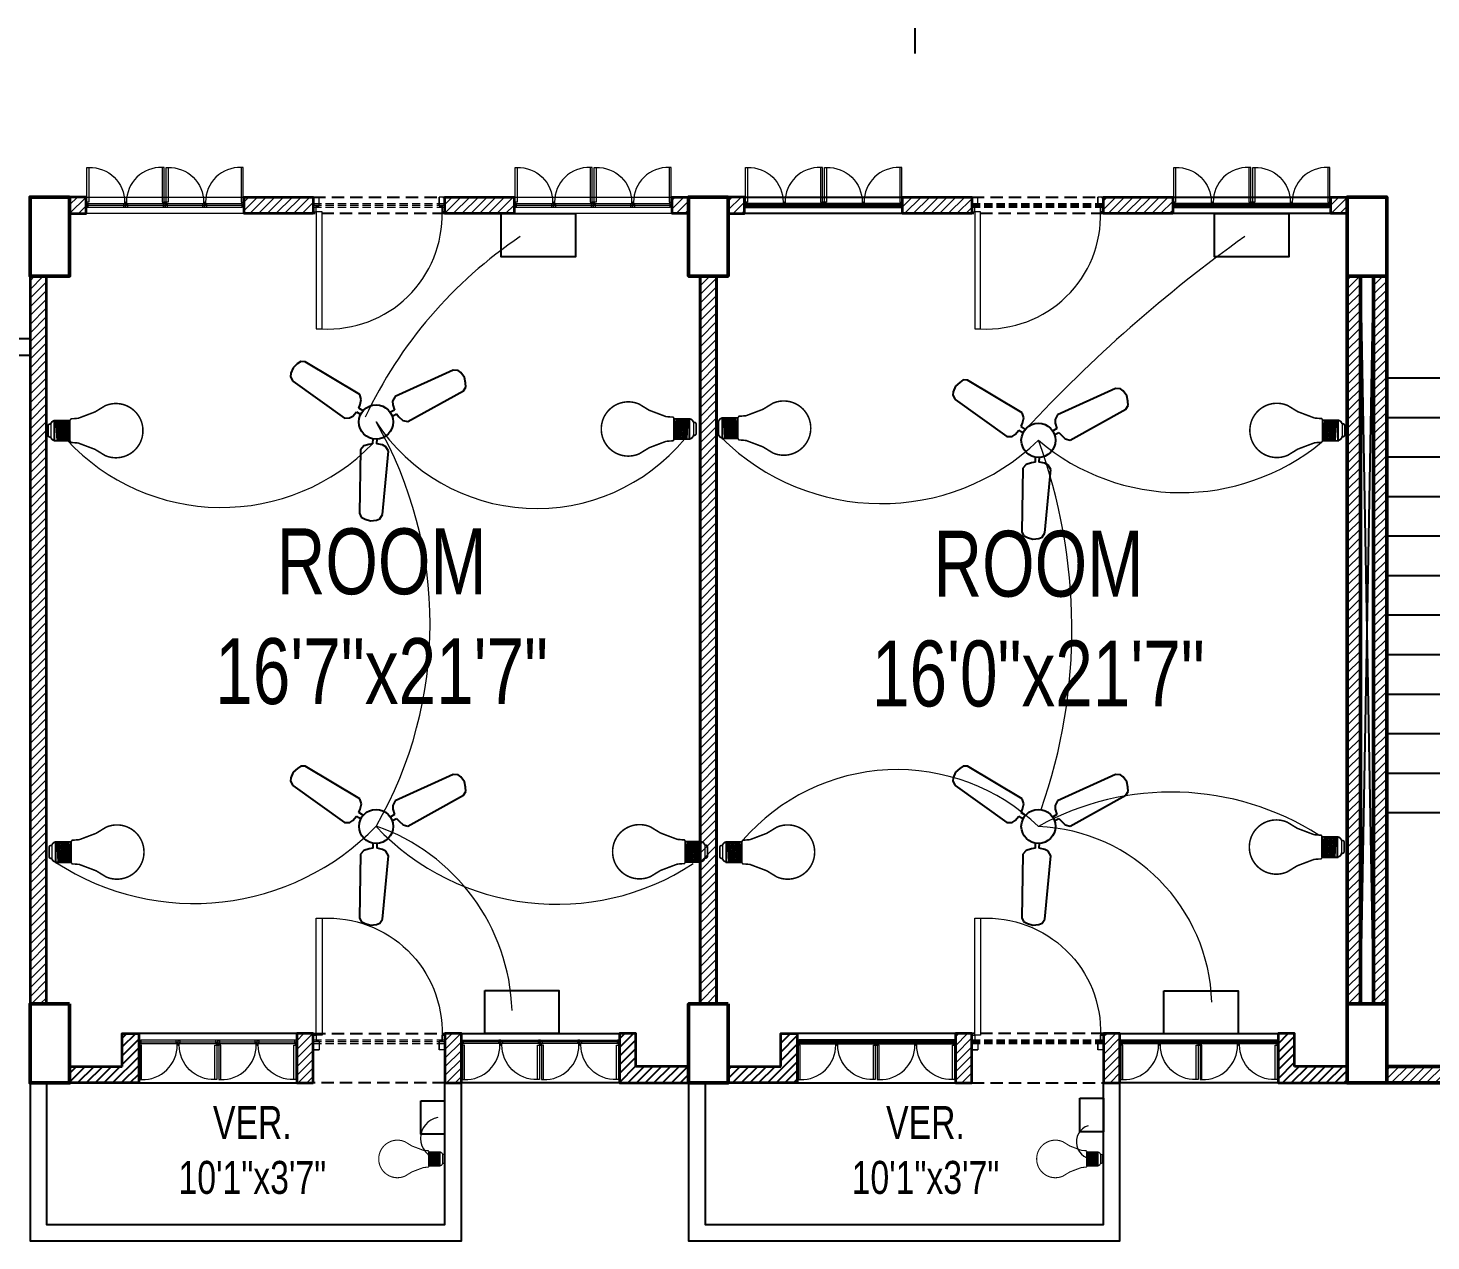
# Model space of a CAD drawing. Header units: inches. Extents: x -20263 to 10253, y -4567 to 3195.
# Drawn here: x -12300.5 to -11874.4, y 61.6 to 429.9 of the extents above; entities that cross this region are included whole.
import ezdxf

# ---------------------------------------------------------------- set-up
doc = ezdxf.new("R2010")
doc.units = ezdxf.units.IN
doc.header["$MEASUREMENT"] = 0
doc.linetypes.add('DASHED2', pattern=[0.375, 0.25, -0.125])
for name, color, linetype, lineweight in [('A-TEXT', 7, 'Continuous', 5), ('ar-DOOR-WOOD', 44, 'Continuous', 0), ('e conduit 2', 210, 'Continuous', 5), ('Main Wall', 250, 'Continuous', 13)]:
    doc.layers.add(name, color=color, linetype=linetype, lineweight=lineweight)
doc.layers.add('BOX', color=7, linetype='Continuous')
doc.layers.add('hatch brick', color=32, linetype='Continuous', lineweight=0, transparency=0.4)
doc.styles.add('SIMPLE', font='romantic.ttf')
pattern_1 = [(45, (0, 0), (-1.325825214724776, 1.325825214724777), [])]
pattern_2 = [(45, (-68223.0052372473, -18578.31458793971), (-1.325825214724776, 1.325825214724777), [])]
pattern_3 = [(45, (-68292.00523724683, -18580.31458794087), (-1.325825214724776, 1.325825214724777), [])]
pattern_4 = [(45, (-68306.50523722728, -18580.31458794087), (-1.325825214724776, 1.325825214724777), [])]
pattern_5 = [(45, (-68290.79394770248, -18580.31458793685), (-1.325825214724776, 1.325825214724777), [])]
pattern_6 = [(45, (-68297.0052372473, -18832.31458794072), (-1.325825214724776, 1.325825214724777), [])]
pattern_7 = [(45, (-68178.00523724823, -18578.31458793898), (-1.325825214724776, 1.325825214724777), [])]

# ---------------------------------------------------------------- blocks, each defined once
blk = doc.blocks.new('stair final')
for points in [[(82, 124.000000000422), (82.00000000014188, -90.00000000028194), (-70.00000000032742, -90.00000000028194), (-70.00000000043863, 123.9999999995871)], [(-37.50000000084539, 123.9999999997868), (-37.50000000000868, -48.99999999995254), (49.50000000053225, -48.99999999995254), (49.49999999946491, 122.7500000004097)], [(16.99999999929861, 99.99999999995767), (49.4999999996999, 124.0000000001673), (82.00000000001592, 100.0000000004209)], [(24.19999999926155, 100.0000000000041), (49.4999999996999, 124.0000000001673)], [(49.49999999969987, 124.0000000001673), (75.000000000522, 100.0000000003317)], [(82.00000000008751, -7.999999999623128), (82.00000000014188, -90.00000000028194)]]:
    blk.add_lwpolyline(points)
blk.add_lwpolyline([(-5.000000000158272, 125.9999999999511), (17.00000000026012, 125.9999999999511), (17.00000000026012, -9.999999999953644), (-5.000000000158272, -9.999999999953658)], close=True)
blk.add_circle((-37.50000000084539, 123.9999999997868), 2.485579616164216)
at = {"layer": 'BOX', "ltscale": 2000}
for p, q in [((-5.000000000158272, 123.9999999999511), (-70.00000000043863, 123.9999999996225)), ((-5.000000000097608, 111.9999999999511), (-70.00000000043238, 111.9999999996225)), ((-5.000000000036945, 99.99999999995107), (-70.00000000042614, 99.99999999962247)), ((-4.999999999976281, 87.99999999995107), (-70.0000000004199, 87.99999999962247)), ((-4.999999999915618, 75.99999999995107), (-70.00000000041368, 75.99999999962247)), ((-4.999999999854954, 63.99999999995107), (-70.00000000040744, 63.99999999962247)), ((-4.999999999794291, 51.99999999995107), (-70.0000000004012, 51.99999999962247)), ((-4.999999999733627, 39.99999999995107), (-70.00000000039498, 39.99999999962247)), ((-4.999999999672963, 27.99999999995108), (-70.00000000038874, 27.99999999962248)), ((-4.999999999612299, 15.99999999995108), (-70.0000000003825, 15.99999999962248)), ((-4.999999999551634, 3.999999999951076), (-70.00000000037628, 3.999999999622477)), ((-4.99999999949097, -8.000000000048924), (-70.00000000037004, -8.000000000377524)), ((-6.949956915899211e-11, -8.000000000023647), (-2.999999999461579, -8.000000000038813)), ((15.0000000002492, -8.00000000005523), (11.99999999952971, -8.000000000074579))]:
    blk.add_line(p, q, dxfattribs=at)
at = {"layer": 'BOX', "linetype": 'DASHED2', "ltscale": 20}
for p, q in [((82, 124.0000000003769), (16.99999999939974, 123.9999999999577)), ((82.00000000000796, 112.0000000003769), (16.99999999947713, 111.9999999999577)), ((82.00000000001592, 100.0000000003769), (16.99999999955452, 99.99999999995767)), ((82.00000000002387, 88.00000000037686), (16.99999999963191, 87.99999999995767)), ((82.00000000003182, 76.00000000037686), (16.9999999997093, 75.99999999995767)), ((82.00000000003978, 64.00000000037686), (16.99999999978669, 63.99999999995767)), ((82.00000000004773, 52.00000000037686), (16.99999999986408, 51.99999999995767)), ((82.00000000005569, 40.00000000037686), (16.99999999994147, 39.99999999995767)), ((82.00000000006365, 28.00000000037686), (17.00000000001885, 27.99999999995767)), ((82.00000000007161, 16.00000000037686), (17.00000000009624, 15.99999999995767)), ((82.00000000007957, 4.000000000376861), (17.00000000017363, 3.999999999957668)), ((82.00000000008751, -7.999999999623139), (17.00000000025102, -8.000000000042332))]:
    blk.add_line(p, q, dxfattribs=at)
at = {"layer": 'BOX', "ltscale": 2000}
for points in [[(17.00000000018462, 124.0000000000517), (17.00000000026012, -9.999999999953637), (-4.999999999472493, -10.00000000003299), (-5.000000000066263, 123.9999999998505)], [(-3.000000000093688, 123.9999999998688), (15.00000000019553, 124.0000000000334)]]:
    blk.add_lwpolyline(points, dxfattribs=at)
blk.add_lwpolyline([(15.00000000019553, 123.9999999999752), (15.0000000002492, -8.00000000001107), (-2.999999999461579, -7.999999999975557), (-3.000000000093688, 123.999999999927)], close=True, dxfattribs=at)
blk = doc.blocks.new('toilet stair block final')
at = {"layer": 'hatch brick'}
h = blk.add_hatch(dxfattribs=at)
h.set_pattern_fill('ANSI31', color=256, scale=15)
h.set_pattern_definition(pattern_1)
h.paths.add_polyline_path([(-232.9999999999345, 175.1836327494821), (-232.9999999999345, -45.81636724906275), (-228.9999999999345, -45.81636724906275), (-228.9999999999345, 175.1836327494821)])
h = blk.add_hatch(dxfattribs=at)
h.set_pattern_fill('ANSI31', color=256, scale=15)
h.set_pattern_definition([(45, (7, 0), (-1.325825214724776, 1.325825214724777), [])])
h.paths.add_polyline_path([(-224.9999999999345, 175.1836327494821), (-224.9999999999345, -45.81636724906275), (-220.9999999999345, -45.81636724906275), (-220.9999999999345, 175.1836327494821)])
h = blk.add_hatch(dxfattribs=at)
h.set_pattern_fill('ANSI31', color=256, scale=15)
h.set_pattern_definition(pattern_1)
h.paths.add_polyline_path([(-192.9999999999563, -64.81636548388997), (-192.9999999999563, -54.81636545644506), (-197.9999999999563, -54.81636545644506), (-197.9999999999563, -64.81636548388997), (-220.9999999999345, -64.81636548388997), (-220.9999999999345, -69.81636725077988), (-192.9999999999563, -69.81636725077988)])
for points in [[(-228.9999999999345, 175.1836327494821), (-224.9999999999345, -45.81636725077988)], [(-228.9999999999345, -45.81636724906275), (-224.9999999999345, 175.1836327494821)]]:
    blk.add_lwpolyline(points)
at = {"color": 0, "lineweight": 50}
blk.add_lwpolyline([(-192.9999999999563, -64.81636548388997), (-192.9999999999563, -54.81636545644506), (-197.9999999999563, -54.81636545644506), (-197.9999999999563, -64.81636548388997), (-220.9999999999345, -64.81636548388997), (-220.9999999999345, -69.81636725077988), (-192.9999999999563, -69.81636725077988)], close=True, dxfattribs=at)
at = {"layer": 'Main Wall', "color": 1, "lineweight": 50}
for points in [[(-232.9999999999345, 175.1836327494821), (-220.9999999999345, 175.1836327494821), (-220.9999999999345, 199.1836327494821), (-232.9999999999345, 199.1836327494821), (-232.9999999999345, 175.1836327494821)], [(-232.9999999999345, -69.81636725077988), (-220.9999999999345, -69.81636725077988), (-220.9999999999345, -45.81636725077988), (-232.9999999999345, -45.81636725077988), (-232.9999999999345, -69.81636725077988)]]:
    blk.add_lwpolyline(points, dxfattribs=at)
at = {"layer": 'Main Wall', "color": 0, "lineweight": 50}
for points in [[(-232.9999999999345, 175.1836327494821), (-232.9999999999345, -45.81636724906275), (-228.9999999999345, -45.81636724906275), (-228.9999999999345, 175.1836327494821)], [(-224.9999999999345, 175.1836327494821), (-224.9999999999345, -45.81636724906275), (-220.9999999999345, -45.81636724906275), (-220.9999999999345, 175.1836327494821)]]:
    blk.add_lwpolyline(points, close=True, dxfattribs=at)
blk.add_blockref('stair final', (-150.9999999998618, 20.18363454396967))
blk = doc.blocks.new('DOOR_45')
at = {"layer": 'ar-DOOR-WOOD'}
for p, q in [((-11008.74983954093, 15426.44491901914), (-11008.74983954093, 15424.44491901914)), ((-10968.74983954093, 15426.44491901914), (-11008.74983954093, 15426.44491901914)), ((-11008.74983954093, 15424.44491901914), (-10968.74983954093, 15424.44491901914)), ((-10968.74983954093, 15427.44491901914), (-10963.74983954093, 15427.44491901914)), ((-10968.74983954093, 15427.44491901914), (-10968.74983954093, 15426.44491901914)), ((-10968.74983954093, 15424.44491901914), (-10968.74983954093, 15426.44491901914)), ((-10968.74983954093, 15426.44491901914), (-10966.74983954093, 15426.44491901913)), ((-10966.74983954093, 15426.44491901913), (-10966.74983954093, 15425.44491901914)), ((-10966.74983954094, 15425.44491901914), (-10963.74983954093, 15425.44491901914)), ((-10963.74983954093, 15427.44491901914), (-10963.74983954093, 15425.44491901914)), ((-10968.74983954093, 15382.44491901914), (-10968.74983954093, 15383.44491901914)), ((-10968.74983954093, 15383.44491901914), (-10966.74983954093, 15383.44491901915)), ((-10968.74983954093, 15382.44491901914), (-10963.74983954093, 15382.44491901914)), ((-10966.74983954094, 15384.44491901914), (-10963.74983954093, 15384.44491901914)), ((-10966.74983954093, 15383.44491901915), (-10966.74983954093, 15384.44491901914)), ((-10963.74983954093, 15382.44491901914), (-10963.74983954093, 15384.44491901914))]:
    blk.add_line(p, q, dxfattribs=at)
for points in [[(-10968.74983954093, 15426.44491901914), (-11008.74983954093, 15426.44491901914), (-11008.74983954093, 15424.44491901914), (-10968.74983954093, 15424.44491901914)], [(-10963.74983954093, 15427.44491901914), (-10968.74983954093, 15427.44491901914), (-10968.74983954093, 15426.44491901914), (-10966.74983954093, 15426.44491901913), (-10966.74983954094, 15425.44491901914), (-10963.74983954093, 15425.44491901914)], [(-10968.74983954093, 15383.44491901914), (-10968.74983954093, 15382.44491901914), (-10963.74983954093, 15382.44491901914), (-10963.74983954093, 15384.44491901914), (-10966.74983954094, 15384.44491901914), (-10966.74983954093, 15383.44491901915)]]:
    blk.add_lwpolyline(points, close=True, dxfattribs=at)
blk.add_arc((-10969.88878258354, 15422.34595019709), 38.91770057393096, 176.9083364880638, 271.6770247748565, dxfattribs=at)
blk = doc.blocks.new('DOOR_40')
at = {"layer": 'ar-DOOR-WOOD'}
for p, q in [((-11029.13413019131, 15422.44491901914), (-11024.13413019131, 15422.44491901914)), ((-11029.13413019131, 15422.44491901914), (-11029.13413019131, 15421.44491901914)), ((-11024.13413019131, 15422.44491901914), (-11024.13413019131, 15420.44491901914)), ((-11029.13413019131, 15421.44491901914), (-11064.13413019131, 15421.44491901914)), ((-11064.13413019131, 15421.44491901914), (-11064.13413019131, 15419.44491901914)), ((-11064.13413019131, 15419.44491901914), (-11029.1341301913, 15419.44491901914)), ((-11029.1341301913, 15419.44491901914), (-11029.13413019131, 15421.44491901914)), ((-11029.13413019131, 15421.44491901914), (-11027.13413019131, 15421.44491901913)), ((-11027.13413019131, 15421.44491901913), (-11027.13413019131, 15420.44491901914)), ((-11027.13413019131, 15420.44491901914), (-11024.13413019131, 15420.44491901914)), ((-11029.13413019131, 15383.44491901914), (-11027.13413019131, 15383.44491901915)), ((-11029.13413019131, 15382.44491901914), (-11029.13413019131, 15383.44491901914)), ((-11029.13413019131, 15382.44491901914), (-11024.13413019131, 15382.44491901914)), ((-11027.13413019131, 15383.44491901915), (-11027.13413019131, 15384.44491901914)), ((-11027.13413019131, 15384.44491901914), (-11024.13413019131, 15384.44491901914)), ((-11024.13413019131, 15382.44491901914), (-11024.13413019131, 15384.44491901914))]:
    blk.add_line(p, q, dxfattribs=at)
blk.add_arc((-11029.35043855318, 15418.24850811177), 34.80426127697213, 178.0300457284519, 270.3560953613495, dxfattribs=at)
blk = doc.blocks.new('LED')
for p, q in [((-11.62195811920355, -7.673611111240461), (11.66805439638665, -7.673611111240461)), ((-11.62195811920355, -11.01085861705087), (11.66805439638665, -9.586571831000583)), ((-11.62195811920355, -13.26320565322931), (11.66805439638665, -11.83891886717902)), ((-11.48473039588907, -15.50716061006142), (11.80528211970113, -14.08287382401113)), ((-11.34750267257232, -17.75111556689581), (11.94250984301789, -16.32682878084552)), ((-12.14420837294711, -25.60950013091087), (11.9482995510657, -25.60950013091087)), ((-11.21027494925556, -19.99507052372792), (12.07973756633464, -18.57078373767763)), ((-11.21027494925556, -22.24741755990635), (12.07973756633464, -20.82313077385606)), ((-11.21027494925556, -24.49976459608479), (12.07973756633464, -23.0754778100345))]:
    blk.add_line(p, q)
at = {"lineweight": 9}
blk.add_line((7.753472222211713, -3.138888888934162), (-7.774305555612955, -3.138888888934162), dxfattribs=at)
for points, const_width in [([(5.336805555525643, 0), (5.4412434895562, 0.008409288193433895), (5.716579861091304, 0.0008680555538376211), (6.105848524296107, -0.07177734375318323), (6.552083333335759, -0.2586805555620231), (6.99831814237541, -0.6089952257048026), (7.203633626322699, -0.8607923719728205), (7.387586805580213, -1.171875000013642), (7.543056911920303, -1.54838731555401), (7.662923177115317, -1.996473524322937), (7.740064832933058, -2.522277832051714), (7.767361111145874, -3.131944444467081), (7.740064832933058, -2.522277832051714), (7.662923177115317, -1.996473524322937), (7.543056911920303, -1.54838731555401), (7.387586805580213, -1.171875000013642), (7.203633626322699, -0.8607923719728205), (6.99831814237541, -0.6089952257048026), (6.552083333335759, -0.2586805555620231), (6.105848524296107, -0.07177734375318323), (5.716579861091304, 0.0008680555538376211), (5.4412434895562, 0.008409288193433895), (5.336805555525643, 0), (-5.336805555525643, 0), (-5.393415038788589, 0.0007774021173645451), (-5.548634589667927, -0.0075548877316578), (-5.780550859806226, -0.0409936138453304), (-6.067250500843784, -0.1155355205287378), (-6.386820164420897, -0.2471773520778697), (-6.717346502177861, -0.4519158527978107), (-7.036916165754974, -0.7457477669890977), (-7.323615806792532, -1.144669838949994), (-7.555532076930831, -1.664678812983311), (-7.710751627810168, -2.321771433387312), (-7.767361111073114, -3.131944444467081), (-7.809043141594429, -3.143505520313283), (-7.926989230234085, -3.17983669707246), (-8.110549372609057, -3.243409898573191), (-8.349073564336322, -3.336697048641781), (-8.948414078320184, -3.622300889796861), (-9.63981073712148, -4.056423611164064), (-10.33806350567147, -4.65884060336748), (-10.95797234891279, -5.4493272570312), (-11.21192278758372, -5.921276516480702), (-11.41433723177897, -6.447658962781588), (-11.55456567711326, -7.03094651975789), (-11.62195811920355, -7.673611111240461), (-12.17560580780628, -7.673611111240461), (-12.14354653007831, -25.98758006918843)], 2), ([(-5.336805555525643, 0), (-5.393415038788589, 0.0007774021173645451), (-5.548634589667927, -0.0075548877316578), (-5.780550859806226, -0.0409936138453304), (-6.067250500843784, -0.1155355205287378), (-6.386820164420897, -0.2471773520778697), (-6.717346502177861, -0.4519158527978107), (-7.036916165754974, -0.7457477669890977), (-7.323615806792532, -1.144669838949994), (-7.555532076930831, -1.664678812983311), (-7.710751627810168, -2.321771433387312), (-7.767361111073114, -3.131944444467081)], 1), ([(11.94908567945959, -26.0747160671599), (11.9179912350387, -7.673611111240461), (11.66805439638665, -7.673611111240461), (11.59140342991577, -7.03094651975789), (11.44322432111039, -6.447658962781588), (11.23406903293699, -5.921276516480702), (10.97448952835066, -5.4493272570312), (10.34626572179377, -4.65884060336748), (9.64296860513059, -4.056423611164064), (8.949013882042891, -3.622300889796861), (8.348817256226084, -3.336697048641781), (7.926794431364215, -3.17983669707246), (7.808978101693356, -3.143505520313283), (7.767361111145874, -3.131944444467081)], 2), ([(-0.0979544109395647, -111.1410105734581), (-0.2105905724761215, -111.1424359828675), (-1.027991162002309, -111.132090646488), (-1.840295722140581, -111.1012205378097), (-2.647255402196151, -111.0500745075274), (-3.448621351478778, -110.9789014063313), (-4.244144719295946, -110.8879500849162), (-5.033576654952867, -110.7774693939677), (-5.816668307763848, -110.6477081841854), (-6.593170827029553, -110.4989153062547), (-7.362835362062015, -110.3313396108729), (-8.125413062168718, -110.14522994873), (-8.880655076654875, -109.9408351705165), (-9.628312554834793, -109.718404126927), (-10.36813664600913, -109.4781856686518), (-11.09987849948993, -109.2204286463834), (-11.82328926458695, -108.9453819108166), (-12.53812009060084, -108.6532943126394), (-13.2441221268482, -108.3444147025466), (-13.94104652262968, -108.0189919312284), (-14.62864442725959, -107.6772748493795), (-15.30666699004087, -107.319512307688), (-15.97486536028327, -106.9459531568486), (-16.6329906872943, -106.5568462475539), (-17.28079412038369, -106.1524404304919), (-17.91802680885667, -105.7329845563618), (-18.54443990202299, -105.2987274758493), (-19.15978454919014, -104.8499180396493), (-19.7638118996656, -104.3868050984543), (-20.35627310275913, -103.9096375029544), (-20.93691930777823, -103.41866410384), (-21.50550166402809, -102.9141337518104), (-22.06177132081848, -102.3962952975489), (-22.60547942745688, -101.865397591755), (-23.13637713325079, -101.3216894851166), (-23.65421558751223, -100.7654198283262), (-24.15874593954186, -100.1968374720764), (-24.64971933865627, -99.61619126705955), (-25.12688693415612, -99.02373006396601), (-25.58999987535117, -98.41970271349055), (-26.03880931155118, -97.80435806632113), (-26.47306639206363, -97.17794497315481), (-26.89252226619601, -96.54071228468183), (-27.29692808325581, -95.89290885159244), (-27.6860349925505, -95.23478352458142), (-28.05959414338986, -94.56658515433901), (-28.41735668508136, -93.88856259155773), (-28.75907376693021, -93.20096468693009), (-29.08449653824846, -92.50404029114634), (-29.39337614834358, -91.79803825490126), (-29.68546374651851, -91.08320742888736), (-29.96051048208756, -90.35979666379035), (-30.21826750435594, -89.62805481030955), (-30.45848596263113, -88.88823071913293), (-30.68091700621835, -88.14057324095529), (-30.88531178443191, -87.38533122646913), (-31.07142144657701, -86.62275352636243), (-31.23899714195659, -85.85308899132997), (-31.38779001988723, -85.07658647206426), (-31.51755122967188, -84.29349481925328), (-31.62803192061801, -83.50406288359409), (-31.71898324203539, -82.7085395157792), (-31.7901563432315, -81.90717356649657), (-31.84130237351383, -81.100213886441), (-31.87217248218985, -80.28790932630272), (-31.88251781857161, -79.47050873677654), (-31.85871828562313, -78.2306448727104), (-31.78789768564684, -77.0029075395314), (-31.67092301696812, -75.78816087417408), (-31.50866127789186, -74.58726901357068), (-31.30197946673889, -73.40109609465344), (-31.05174458181864, -72.23050625436144), (-30.75882362145421, -71.07636362962467), (-30.42408358395278, -69.9395323573799), (-30.04839146763061, -68.82087657456168), (-29.63261427080852, -67.72126041810225), (-29.17761899179368, -66.6415480249384), (-22.06212139966055, -55.01784785989457), (-14.60452688132818, -35.28082400272524), (-14.13784212233395, -29.71362986531858), (-14.05258877907045, -27.10895422654175), (-12.14420471544599, -25.61158949023593)], 1.8), ([(-0.0979544109395647, -111.1410105734581), (0.01468175059699206, -111.1424359828675), (0.8320823401231792, -111.132090646488), (1.644386900261452, -111.1012205378097), (2.451346580317022, -111.0500745075274), (3.252712529599648, -110.9789014063313), (4.048235897416816, -110.8879500849162), (4.837667833073738, -110.7774693939677), (5.620759485884719, -110.6477081841854), (6.397262005150424, -110.4989153062547), (7.166926540182885, -110.3313396108729), (7.929504240289589, -110.14522994873), (8.684746254775746, -109.9408351705165), (9.432403732955663, -109.718404126927), (10.17222782413, -109.4781856686518), (10.9039696776108, -109.2204286463834), (11.62738044270782, -108.9453819108166), (12.34221126872171, -108.6532943126394), (13.04821330496907, -108.3444147025466), (13.74513770075055, -108.0189919312284), (14.43273560538046, -107.6772748493795), (15.11075816816174, -107.319512307688), (15.77895653840415, -106.9459531568486), (16.43708186541517, -106.5568462475539), (17.08488529850456, -106.1524404304919), (17.72211798697754, -105.7329845563618), (18.34853108014386, -105.2987274758493), (18.96387572731101, -104.8499180396493), (19.56790307778647, -104.3868050984543), (20.16036428088, -103.9096375029544), (20.7410104858991, -103.41866410384), (21.30959284214896, -102.9141337518104), (21.86586249893935, -102.3962952975489), (22.40957060557776, -101.865397591755), (22.94046831137166, -101.3216894851166), (23.4583067656331, -100.7654198283262), (23.96283711766273, -100.1968374720764), (24.45381051677714, -99.61619126705955), (24.93097811227699, -99.02373006396601), (25.39409105347204, -98.41970271349055), (25.84290048967205, -97.80435806632113), (26.2771575701845, -97.17794497315481), (26.69661344431688, -96.54071228468183), (27.10101926137668, -95.89290885159244), (27.49012617067137, -95.23478352458142), (27.86368532151073, -94.56658515433901), (28.22144786320223, -93.88856259155773), (28.56316494505108, -93.20096468693009), (28.88858771636933, -92.50404029114634), (29.19746732646445, -91.79803825490126), (29.48955492463938, -91.08320742888736), (29.76460166020843, -90.35979666379035), (30.02235868247681, -89.62805481030955), (30.262577140752, -88.88823071913293), (30.48500818433922, -88.14057324095529), (30.68940296255278, -87.38533122646913), (30.87551262469788, -86.62275352636243), (31.04308832007746, -85.85308899132997), (31.1918811980081, -85.07658647206426), (31.32164240779275, -84.29349481925328), (31.43212309873888, -83.50406288359409), (31.52307442015626, -82.7085395157792), (31.59424752135237, -81.90717356649657), (31.6453935516347, -81.100213886441), (31.67626366031072, -80.28790932630272), (31.68660899669248, -79.47050873677654), (31.662809463744, -78.2306448727104), (31.59198886376771, -77.0029075395314), (31.47501419508899, -75.78816087417408), (31.31275245601273, -74.58726901357068), (31.10607064485976, -73.40109609465344), (30.85583575993951, -72.23050625436144), (30.56291479957508, -71.07636362962467), (30.22817476207365, -69.9395323573799), (29.85248264575148, -68.82087657456168), (29.43670544892939, -67.72126041810225), (28.98171016991455, -66.6415480249384), (21.86621257778143, -55.01784785989457), (14.40861805944905, -35.28082400272524), (13.94193330045482, -29.71362986531858), (13.85667995719132, -27.10895422654175), (11.94829589356686, -25.61158949023593)], 1.8)]:
    blk.add_lwpolyline(points, dxfattribs=dict(const_width=const_width))
at = {"color": 7, "lineweight": 20}
blk.add_open_spline([(-9.780145992399412, -25.60950013091087), (-9.780145992399412, -25.60950013091087), (9.36287158572668, -25.60950013091087), (9.36287158572668, -25.60950013091087)], degree=3, dxfattribs=at)
blk = doc.blocks.new('6')
at = {"color": 7}
for p, q in [((3285.09460023728, -2227.812312825814), (3268.203017717533, -2243.214947643106)), ((3322.001784873501, -2211.388185946385), (3285.09460023728, -2227.812312825814)), ((3358.833602696031, -2210.928262348285), (3322.001784873501, -2211.388185946385)), ((3387.419428975627, -2214.85479146079), (3358.833602696031, -2210.928262348285)), ((3407.455159068413, -2235.569703733314), (3387.419428975627, -2214.85479146079)), ((3268.203017717533, -2243.214947643106), (3260.072671059825, -2275.109986067515)), ((3260.072671059825, -2275.109986067515), (3351.430318501152, -2686.885823574381)), ((3532.616130724855, -2638.276677890213), (3407.455159068413, -2235.569703733314)), ((3351.430318501152, -2686.885823574381), (3378.455430684917, -2709.349233924991)), ((3467.620834891059, -2701.371620647957), (3489.15944848799, -2689.795354125205)), ((3489.15944848799, -2689.795354125205), (3518.353436325051, -2668.918010973835)), ((3518.353436325051, -2668.918010973835), (3532.616130724855, -2638.276677890213)), ((3378.455430684917, -2709.349233924991), (3402.984851222791, -2714.364023375789)), ((3402.984851222791, -2714.364023375789), (3440.083071073823, -2709.484276105764)), ((3440.083071073823, -2709.484276105764), (3449.625960268386, -2742.435700149623)), ((3476.668623924561, -2735.180602138395), (3467.620834891059, -2701.371620647957)), ((3634.62709595573, -2869.48065522895), (3601.318881098487, -2861.269327715969)), ((3648.950220734187, -2834.912780823766), (3634.62709595573, -2869.48065522895)), ((3665.557866051167, -2816.177074206758), (3648.950220734187, -2834.912780823766)), ((3698.524306245454, -2804.004345633553), (3665.557866051167, -2816.177074206758)), ((4100.811465826191, -2930.774220984427), (3698.524306245454, -2804.004345633553)), ((3290.860035872392, -2913.430352119145), (3004.68605181326, -3223.176420235655)), ((3324.527555910245, -2910.461541285737), (3290.860035872392, -2913.430352119145)), ((3357.20485932783, -2925.305604853316), (3324.527555910245, -2910.461541285737)), ((3377.999507073619, -2938.170458065111), (3357.20485932783, -2925.305604853316)), ((3402.755049356565, -2913.430352119145), (3377.999507073619, -2938.170458065111)), ((3398.794154702991, -2957.962533421347), (3422.559480365671, -2933.222436875918)), ((3421.569249659151, -2987.650660541954), (3398.794154702991, -2957.962533421347)), ((3594.080648335002, -2888.316510469418), (3627.883979767867, -2897.385386028442)), ((3627.883979767867, -2897.385386028442), (3627.140013916724, -2921.826505762989)), ((3627.140013916724, -2921.826505762989), (3630.623329497248, -2957.547912467386)), ((3630.623329497248, -2957.547912467386), (3650.028155135296, -2985.220434732151)), ((4124.368206082218, -2953.762826908611), (4100.811465826191, -2930.774220984427)), ((4129.261487812109, -2976.092683855792), (4124.368206082218, -2953.762826908611)), ((4125.03160670989, -3016.267306803025), (4129.261487812109, -2976.092683855792)), ((3112.620184730113, -3331.043257704119), (3423.549696985938, -3046.037295533575)), ((3429.491024880044, -3011.40115660976), (3421.569249659151, -2987.650660541954)), ((3423.549696985938, -3046.037295533575), (3429.491024880044, -3011.40115660976)), ((3650.028155135296, -2985.220434732151), (4061.363110850871, -3078.18134077254)), ((4089.32061616455, -3071.187345680779), (4107.014003276199, -3048.394558476981)), ((4107.014003276199, -3048.394558476981), (4125.03160670989, -3016.267306803025)), ((4061.363110850871, -3078.18134077254), (4089.32061616455, -3071.187345680779)), ((3004.68605181326, -3223.176420235655), (2996.764276592367, -3250.885327614493)), ((2996.764276592367, -3250.885327614493), (3007.656715760313, -3277.604643901692)), ((3007.656715760313, -3277.604643901692), (3026.470930149153, -3309.271971992099)), ((3026.470930149153, -3309.271971992099), (3059.148233566739, -3333.022468059904)), ((3059.148233566739, -3333.022468059904), (3080.933097932793, -3339.949690204345)), ((3080.933097932793, -3339.949690204345), (3112.620184730113, -3331.043257704119))]:
    blk.add_line(p, q, dxfattribs=at)
blk.add_circle((3491.168107205376, -2845.64248825202), 113.238972, dxfattribs=at)

msp = doc.modelspace()

# ---------------------------------------------------------------- hatches: boundary and pattern name
h = msp.add_hatch()
h.set_pattern_fill('ANSI31', color=256, scale=15)
h.set_pattern_definition(pattern_3)
h.paths.add_polyline_path([(-12271.85329859747, 114.6038949295471), (-12271.85329859747, 124.6038949292561), (-12266.85329859747, 124.6038949292561), (-12266.85329859957, 109.6038949299837), (-12287.85329859934, 109.6038949299837), (-12287.8532985998, 114.6038949252397), (-12287.85329859934, 114.6038949252397)])
h = msp.add_hatch()
h.set_pattern_fill('ANSI31', color=256, scale=15)
h.set_pattern_definition(pattern_3)
h.paths.add_polyline_path([(-12115.8532986012, 114.6038949297508), (-12115.8532986012, 124.6038949294598), (-12120.8532986012, 124.6038949294598), (-12120.8532985991, 109.6038949301874), (-12099.85329859934, 109.6038949301874), (-12099.85329859887, 114.6038949254435), (-12099.85329859934, 114.6038949254435)])
h = msp.add_hatch()
h.set_pattern_fill('ANSI31', color=256, scale=15)
h.set_pattern_definition(pattern_3)
h.paths.add_polyline_path([(-12071.85329859747, 114.6038949473586), (-12071.85329859747, 124.6038949470676), (-12066.85329859747, 124.6038949470676), (-12066.85329859957, 109.6038949477952), (-12087.85329859934, 109.6038949477952), (-12087.8532985998, 114.6038949430513), (-12087.85329859934, 114.6038949430513)])
h = msp.add_hatch()
h.set_pattern_fill('ANSI31', color=256, scale=15)
h.set_pattern_definition(pattern_3)
h.paths.add_polyline_path([(-11915.8532986012, 114.6038949475624), (-11915.8532986012, 124.6038949472713), (-11920.8532986012, 124.6038949472713), (-11920.8532985991, 109.6038949479989), (-11899.85329859934, 109.6038949479989), (-11899.85329859887, 114.603894943255), (-11899.85329859934, 114.603894943255)])
at = {"layer": 'hatch brick'}
h = msp.add_hatch(dxfattribs=at)
h.set_pattern_fill('ANSI31', color=256, scale=15)
h.set_pattern_definition(pattern_4)
h.paths.add_polyline_path([(-12287.85329859934, 373.6038949306821), (-12282.8532985991, 373.6038949304493), (-12282.8532985991, 378.6038949302456), (-12287.85329859957, 378.6038949307112)])
h = msp.add_hatch(dxfattribs=at)
h.set_pattern_fill('ANSI31', color=256, scale=15)
h.set_pattern_definition(pattern_6)
h.paths.add_polyline_path([(-12213.8532985998, 373.6038949304493), (-12234.85329859841, 373.6038949302747), (-12234.85329859841, 378.6038949302165), (-12213.8532985998, 378.6038949303911)])
h = msp.add_hatch(dxfattribs=at)
h.set_pattern_fill('ANSI31', color=256, scale=15)
h.set_pattern_definition(pattern_5)
h.paths.add_polyline_path([(-12152.85329859957, 373.6038949303329), (-12173.8532985998, 373.6038949262875), (-12173.8532985998, 378.6038949266658), (-12152.85329859957, 378.6038949303329)])
h = msp.add_hatch(dxfattribs=at)
h.set_pattern_fill('ANSI31', color=256, scale=15)
h.set_pattern_definition(pattern_3)
h.paths.add_polyline_path([(-12099.85329859957, 373.6038949302165), (-12104.85329859934, 373.6038949299837), (-12104.85329859934, 378.603894929809), (-12099.85329859934, 378.6038949302456)])
h = msp.add_hatch(dxfattribs=at)
h.set_pattern_fill('ANSI31', color=256, scale=15)
h.set_pattern_definition(pattern_4)
h.paths.add_polyline_path([(-12087.85329859934, 373.6038949484937), (-12082.8532985991, 373.6038949482609), (-12082.8532985991, 378.6038949480571), (-12087.85329859957, 378.6038949485228)])
h = msp.add_hatch(dxfattribs=at)
h.set_pattern_fill('ANSI31', color=256, scale=15)
h.set_pattern_definition(pattern_6)
h.paths.add_polyline_path([(-12013.8532985998, 373.6038949482609), (-12034.85329859841, 373.6038949480862), (-12034.85329859841, 378.603894948028), (-12013.8532985998, 378.6038949482027)])
h = msp.add_hatch(dxfattribs=at)
h.set_pattern_fill('ANSI31', color=256, scale=15)
h.set_pattern_definition(pattern_5)
h.paths.add_polyline_path([(-11952.85329859957, 373.6038949481444), (-11973.8532985998, 373.603894944099), (-11973.8532985998, 378.6038949444774), (-11952.85329859957, 378.6038949481444)])
h = msp.add_hatch(dxfattribs=at)
h.set_pattern_fill('ANSI31', color=256, scale=15)
h.set_pattern_definition(pattern_3)
h.paths.add_polyline_path([(-11899.85329859957, 373.603894948028), (-11904.85329859934, 373.6038949477952), (-11904.85329859934, 378.6038949476206), (-11899.85329859934, 378.6038949480571)])
h = msp.add_hatch(dxfattribs=at)
h.set_pattern_fill('ANSI31', color=256, scale=15)
h.set_pattern_definition([(45, (-68295.50523724683, -18580.31458794087), (-1.325825214724776, 1.325825214724777), [])])
h.paths.add_polyline_path([(-12294.85329859934, 354.6038949306821), (-12299.85329859934, 354.6038949306821), (-12299.85329859934, 133.6038949299837), (-12294.85329859934, 133.6038949299837)])
h = msp.add_hatch(dxfattribs=at)
h.set_pattern_fill('ANSI31', color=256, scale=15)
h.set_pattern_definition(pattern_3)
h.paths.add_polyline_path([(-12091.35329859934, 354.6038949484937), (-12096.35329859934, 354.6038949484937), (-12096.35329859934, 133.6038949477952), (-12091.35329859934, 133.6038949477952)])
h = msp.add_hatch(dxfattribs=at)
h.set_pattern_fill('ANSI31', color=256, scale=15)
h.set_pattern_definition(pattern_3)
h.paths.add_polyline_path([(-12096.35329859934, 354.6038949304493), (-12091.35329859934, 354.6038949304493), (-12091.35329859934, 133.6038949301874), (-12096.35329859934, 133.6038949301874)])
h = msp.add_hatch(dxfattribs=at)
h.set_pattern_fill('ANSI31', color=256, scale=15)
h.set_pattern_definition(pattern_2)
h.paths.add_polyline_path([(-12213.8532985991, 109.6038949228532), (-12213.85329860027, 124.6038949300419), (-12213.85329860004, 124.603894929518), (-12218.85329859957, 124.6038949292561), (-12218.85329859841, 109.6038949228241)])
h = msp.add_hatch(dxfattribs=at)
h.set_pattern_fill('ANSI31', color=256, scale=15)
h.set_pattern_definition(pattern_7)
h.paths.add_polyline_path([(-12168.8532986019, 109.6038949228532), (-12168.8532986012, 124.6038949293143), (-12168.85329860097, 124.6038949287904), (-12173.8532986005, 124.6038949285285), (-12173.8532986012, 109.6038949228241)])
h = msp.add_hatch(dxfattribs=at)
h.set_pattern_fill('ANSI31', color=256, scale=15)
h.set_pattern_definition(pattern_2)
h.paths.add_polyline_path([(-12013.8532985991, 109.6038949406648), (-12013.85329860027, 124.6038949478534), (-12013.85329860004, 124.6038949473295), (-12018.85329859957, 124.6038949470676), (-12018.85329859841, 109.6038949406357)])
h = msp.add_hatch(dxfattribs=at)
h.set_pattern_fill('ANSI31', color=256, scale=15)
h.set_pattern_definition(pattern_7)
h.paths.add_polyline_path([(-11968.8532986019, 109.6038949406648), (-11968.8532986012, 124.6038949471258), (-11968.85329860097, 124.6038949466019), (-11973.8532986005, 124.60389494634), (-11973.8532986012, 109.6038949406357)])

# ---------------------------------------------------------------- linework, layer by layer
at = {"color": 30, "true_color": 0xf8991e}
msp.add_line((-12031.07312543733, 422.2612410478206), (-12031.07312543733, 429.9487092077353), dxfattribs=at)
at = {"linetype": 'DASHED2', "ltscale": 15}
for points in [[(-12213.85329859934, 378.6038949305657), (-12173.8532985998, 378.6038949305657), (-12173.8532985998, 373.6038949310023), (-12213.85329859934, 373.6038949310023)], [(-12013.85329859979, 378.6038949303984), (-11973.85329859979, 378.6038949303984), (-11973.85329859979, 373.6038949262947), (-12013.85329859979, 373.6038949262947)], [(-12013.85329859979, 378.6038949303984), (-11973.85329859979, 378.6038949303984), (-11973.85329859979, 373.6038949262947), (-12013.85329859979, 373.6038949262947)], [(-12213.85329860027, 124.6038949292561), (-12173.85329860073, 124.6038949292561), (-12173.8532986005, 109.6038949237554), (-12213.85329860004, 109.6038949237554)], [(-12013.85329859985, 109.6038949415743), (-11973.85329860049, 109.6038949415743), (-11973.85329860049, 124.6038949285357), (-12013.85329859988, 124.6038949285357)]]:
    msp.add_lwpolyline(points, close=True, dxfattribs=at)
at = {"color": 1, "lineweight": 50}
for points in [[(-12087.85329859934, 378.6038949484937), (-12099.85329859934, 378.6038949484937), (-12099.85329859934, 354.6038949484937), (-12087.85329859934, 354.6038949484937), (-12087.85329859934, 378.6038949484937)], [(-11887.85329859934, 378.6038949482609), (-11899.85329859934, 378.6038949482609), (-11899.85329859934, 354.6038949482609), (-11887.85329859934, 354.6038949482609), (-11887.85329859934, 378.6038949482609)], [(-12087.85329859934, 133.6038949477952), (-12099.85329859934, 133.6038949477952), (-12099.85329859934, 109.6038949477952), (-12087.85329859934, 109.6038949477952), (-12087.85329859934, 133.6038949477952)], [(-11887.85329859934, 133.6038949479989), (-11899.85329859934, 133.6038949479989), (-11899.85329859934, 109.6038949479989), (-11887.85329859934, 109.6038949479989), (-11887.85329859934, 133.6038949479989)]]:
    msp.add_lwpolyline(points, dxfattribs=at)
at = {"lineweight": 35}
for points in [[(-12087.85329859934, 373.6038949484937), (-12082.8532985991, 373.6038949482609), (-12082.8532985991, 378.6038949480571), (-12087.85329859957, 378.6038949485228)], [(-11952.85329859957, 373.6038949481444), (-11973.8532985998, 373.603894944099), (-11973.8532985998, 378.6038949444774), (-11952.85329859957, 378.6038949481444)], [(-11899.85329859957, 373.603894948028), (-11904.85329859934, 373.6038949477952), (-11904.85329859934, 378.6038949476206), (-11899.85329859934, 378.6038949480571)], [(-12091.35329859934, 354.6038949484937), (-12096.35329859934, 354.6038949484937), (-12096.35329859934, 133.6038949477952), (-12091.35329859934, 133.6038949477952)], [(-12013.8532985991, 109.6038949406648), (-12013.85329860027, 124.6038949478534), (-12013.85329860027, 124.6038949478534), (-12013.85329860004, 124.6038949473295), (-12018.85329859957, 124.6038949470676), (-12018.85329859841, 109.6038949406357)], [(-11968.8532986019, 109.6038949406648), (-11968.8532986012, 124.6038949471258), (-11968.8532986012, 124.6038949471258), (-11968.85329860097, 124.6038949466019), (-11973.8532986005, 124.60389494634), (-11973.8532986012, 109.6038949406357)]]:
    msp.add_lwpolyline(points, close=True, dxfattribs=at)
for points in [[(-12082.8532985991, 378.6038949482318), (-12034.85329859887, 378.6038949480571), (-12034.85329859887, 373.6038949480571), (-12082.8532985991, 373.6038949480862)], [(-11952.85329859957, 378.6038949482318), (-11904.85329859934, 378.6038949480571), (-11904.85329859934, 373.6038949480571), (-11952.85329859957, 373.6038949480862)], [(-12487.85329859934, 330.6038949134527), (-12299.85329859934, 330.6038949134527), (-12299.85329859934, 335.6038949134527), (-12487.85329859934, 335.6038949134527)], [(-12266.85329859864, 109.6038949267531), (-12218.8532985991, 109.6038949265203), (-12218.8532985991, 124.6038949264912), (-12266.85329859864, 124.6038949271606)], [(-12120.8532986019, 109.6038949218637), (-12168.8532986012, 109.6038949216309), (-12168.8532986012, 124.603894930071), (-12120.8532986019, 124.6038949307404)], [(-12066.85329859864, 109.6038949445647), (-12018.8532985991, 109.6038949443318), (-12018.8532985991, 124.6038949443027), (-12066.85329859864, 124.6038949449721)], [(-11920.8532986019, 109.6038949396752), (-11968.8532986012, 109.6038949394424), (-11968.8532986012, 124.6038949478825), (-11920.8532986019, 124.6038949485519)]]:
    msp.add_lwpolyline(points, close=True)
at = {"color": 150}
for points in [[(-12082.8532985991, 375.6038949479989), (-12035.45329859966, 375.6038949479989), (-12035.45329859966, 376.6038949479989), (-12082.8532985991, 376.6038949479989)], [(-12082.8532985991, 375.6038949479989), (-12035.45329859966, 375.6038949479989), (-12035.45329859966, 376.1038949479989), (-12082.8532985991, 376.1038949479989)], [(-11952.25329859948, 375.6038949479989), (-11905.45329860059, 375.6038949479989), (-11905.45329860059, 376.6038949479989), (-11952.25329859948, 376.6038949479989)], [(-11952.25329859948, 375.6038949479989), (-11905.45329860059, 375.6038949479989), (-11905.45329860059, 376.1038949479989), (-11952.25329859948, 376.1038949479989)], [(-12018.8532985991, 122.6038949452341), (-12066.25329859855, 122.6038949452341), (-12066.25329859855, 121.6038949452341), (-12018.8532985991, 121.6038949452341)], [(-12018.8532985991, 122.6038949452341), (-12066.25329859855, 122.6038949452341), (-12066.25329859855, 122.1038949452341), (-12018.8532985991, 122.1038949452341)], [(-11968.8532986012, 122.6038949488138), (-11921.45329860176, 122.6038949488138), (-11921.45329860176, 121.6038949488138), (-11968.8532986012, 121.6038949488138)], [(-11968.8532986005, 122.6038949491631), (-11921.45329860106, 122.6038949491631), (-11921.45329860106, 122.1038949491631), (-11968.8532986005, 122.1038949491631)]]:
    msp.add_lwpolyline(points, close=True, dxfattribs=at)
at = {"lineweight": 35}
for points in [[(-12013.8532985998, 373.6038949482609), (-12013.8532985998, 373.6038949482609), (-12034.85329859841, 373.6038949480862), (-12034.85329859841, 378.603894948028), (-12013.8532985998, 378.6038949482027), (-12013.8532985998, 373.6038949482609)], [(-12071.85329859747, 114.6038949473586), (-12071.85329859747, 124.6038949470676), (-12066.85329859747, 124.6038949470676), (-12066.85329859957, 109.6038949477952), (-12087.85329859934, 109.6038949477952), (-12087.8532985998, 114.6038949430513), (-12087.8532985998, 114.6038949430513), (-12087.85329859934, 114.6038949430513), (-12071.85329859747, 114.6038949430513)], [(-11915.8532986012, 114.6038949475624), (-11915.8532986012, 124.6038949472713), (-11920.8532986012, 124.6038949472713), (-11920.8532985991, 109.6038949479989), (-11899.85329859934, 109.6038949479989), (-11899.85329859887, 114.603894943255), (-11899.85329859887, 114.603894943255), (-11899.85329859934, 114.603894943255), (-11915.8532986012, 114.603894943255)]]:
    msp.add_lwpolyline(points, dxfattribs=at)
at = {"color": 150, "linetype": 'DASHED2', "ltscale": 10}
for points in [[(-12013.8532985998, 376.6038949304202), (-11973.85329860027, 376.6038949341164), (-11973.85329860027, 375.6038949341164), (-12013.8532985998, 375.6038949304202)], [(-12013.8532985998, 376.6038949304202), (-11973.85329860027, 376.6038949304202), (-11973.85329860027, 376.1038949304202), (-12013.8532985998, 376.1038949304202)], [(-12013.85329858649, 122.6038949322829), (-11973.85329858695, 122.603894935979), (-11973.85329858695, 121.603894935979), (-12013.85329858649, 121.6038949322829)], [(-12013.85329858649, 122.6038949322829), (-11973.85329858695, 122.6038949322829), (-11973.85329858695, 122.1038949322829), (-12013.85329858649, 122.1038949322829)]]:
    msp.add_lwpolyline(points, close=True, dxfattribs=at)
at = {"color": 116, "true_color": 0x136734}
for points in [[(-12156.74261555487, 373.6038949302703), (-12134.23546809374, 373.6038949302703), (-12134.23546809374, 360.5204084140634), (-12156.74261555487, 360.5204084140634)], [(-11940.10687233002, 373.6038949480717), (-11917.59972486889, 373.6038949480717), (-11917.59972486889, 360.5204084318648), (-11940.10687233002, 360.5204084318648)], [(-12161.72300977336, 137.7040500461177), (-12139.21586231223, 137.7040500461177), (-12139.21586231223, 124.6205635299108), (-12161.72300977336, 124.6205635299108)], [(-11955.49717443517, 137.5586058661326), (-11932.99002697404, 137.5586058661326), (-11932.99002697404, 124.4751193499256), (-11955.49717443517, 124.4751193499256)], [(-12181.17247417496, 104.1822948734759), (-12173.94021669131, 104.1822948734759), (-12173.94021669131, 93.98166151823415), (-12181.17247417496, 93.98166151823415)], [(-11981.06291168121, 104.9828832461687), (-11973.83065419757, 104.9828832461687), (-11973.83065419757, 94.78224989092695), (-11981.06291168121, 94.78224989092695)]]:
    msp.add_lwpolyline(points, close=True, dxfattribs=at)
for points in [[(-12299.85329859934, 109.603894930071), (-12299.85329859934, 61.60389493007096), (-12168.85329860213, 61.60389493006369), (-12168.85329860213, 109.6038949301801)], [(-12294.8532986019, 109.6038949300491), (-12294.8532986019, 66.60389493004914), (-12173.85329860213, 66.60389493006369), (-12173.85329860213, 109.6038949301801)], [(-12099.85329859934, 109.6038949304711), (-12099.85329859934, 61.60389493047114), (-11968.85329860213, 61.60389493045659), (-11968.85329860213, 109.603894930573)], [(-12094.8532986019, 109.603894930442), (-12094.8532986019, 66.60389493044204), (-11973.85329860213, 66.60389493045659), (-11973.85329860213, 109.603894930573)]]:
    msp.add_lwpolyline(points)
at = {"layer": 'A-TEXT', "color": 3}
for centre, radius, start, end in [((-12075.61446685755, 254.2820807191248), 135.2587971456213, 123.8579386256482, 154.8496653061522), ((-11678.61744513297, 12.7232473243036), 434.6427447313044, 125.492906787499, 137.1945244040393), ((-12301.49673978372, 248.896001446755), 123.1349576833765, 330.0897061069448, 29.92735568130687), ((-12149.71266430046, 247.5002478585803), 166.2484357233553, 340.7214693202176, 20.14056142949994), ((-12214.71380839279, 129.6743007913433), 61.27223624127586, 1.804665369015488, 70.94398104577766), ((-11996.10285024771, 132.3935992533254), 55.15740943910335, 1.776886090108241, 87.43062682325572)]:
    msp.add_arc(centre, radius, start, end, dxfattribs=at)
at = {"layer": 'e conduit 2'}
for centre, radius, start, end in [((-12146.00346670143, 342.4628048029712), 58.41109343786339, 213.3769698648799, 320.3712893871282), ((-12241.68759991391, 348.4209530485355), 64.05516002582604, 222.9140326641303, 315.7388943291525), ((-12041.35818784183, 354.4181685081703), 68.88772934843279, 225.2108990414648, 313.8551278927699), ((-11950.27536265449, 355.9781232304264), 67.11641877176618, 229.7619569975443, 309.4361041419668), ((-12036.5108419697, 142.806765506221), 61.93413976721799, 46.1828853386765, 139.1419824027602), ((-11953.2639401651, 114.6134045944097), 83.31412297740391, 57.4826139711413, 118.9801642159263), ((-12250.04854672199, 241.0291658878205), 76.93081313720742, 236.9042809768852, 316.0002839941459), ((-12139.86442433201, 239.3465643287298), 75.51372628429867, 223.3649938905732, 303.2398356477166), ((-12174.92549472205, 92.81345702092723), 6.355269784409108, 99.47757307880403, 261.4582369416752), ((-11976.92407112646, 91.64891701918447), 5.19112473581187, 107.3483515605615, 279.4796040518351)]:
    msp.add_arc(centre, radius, start, end, dxfattribs=at)
at = {"layer": 'Main Wall', "color": 1, "lineweight": 50}
for points in [[(-12287.85329859934, 378.6038949306821), (-12299.85329859934, 378.6038949306821), (-12299.85329859934, 354.6038949306821), (-12287.85329859934, 354.6038949306821), (-12287.85329859934, 378.6038949306821)], [(-12087.85329859934, 378.6038949304493), (-12099.85329859934, 378.6038949304493), (-12099.85329859934, 354.6038949304493), (-12087.85329859934, 354.6038949304493), (-12087.85329859934, 378.6038949304493)], [(-12287.85329859934, 133.6038949299837), (-12299.85329859934, 133.6038949299837), (-12299.85329859934, 109.6038949299837), (-12287.85329859934, 109.6038949299837), (-12287.85329859934, 133.6038949299837)], [(-12087.85329859934, 133.6038949301874), (-12099.85329859934, 133.6038949301874), (-12099.85329859934, 109.6038949301874), (-12087.85329859934, 109.6038949301874), (-12087.85329859934, 133.6038949301874)]]:
    msp.add_lwpolyline(points, dxfattribs=at)
at = {"layer": 'Main Wall', "lineweight": 35}
for points in [[(-12287.85329859934, 373.6038949306821), (-12282.8532985991, 373.6038949304493), (-12282.8532985991, 378.6038949302456), (-12287.85329859957, 378.6038949307112)], [(-12152.85329859957, 373.6038949303329), (-12173.8532985998, 373.6038949262875), (-12173.8532985998, 378.6038949266658), (-12152.85329859957, 378.6038949303329)], [(-12099.85329859957, 373.6038949302165), (-12104.85329859934, 373.6038949299837), (-12104.85329859934, 378.603894929809), (-12099.85329859934, 378.6038949302456)], [(-12294.85329859934, 354.6038949306821), (-12299.85329859934, 354.6038949306821), (-12299.85329859934, 133.6038949299837), (-12294.85329859934, 133.6038949299837)], [(-12096.35329859934, 354.6038949304493), (-12091.35329859934, 354.6038949304493), (-12091.35329859934, 133.6038949301874), (-12096.35329859934, 133.6038949301874)], [(-12213.8532985991, 109.6038949228532), (-12213.85329860027, 124.6038949300419), (-12213.85329860027, 124.6038949300419), (-12213.85329860004, 124.603894929518), (-12218.85329859957, 124.6038949292561), (-12218.85329859841, 109.6038949228241)], [(-12168.8532986019, 109.6038949228532), (-12168.8532986012, 124.6038949293143), (-12168.8532986012, 124.6038949293143), (-12168.85329860097, 124.6038949287904), (-12173.8532986005, 124.6038949285285), (-12173.8532986012, 109.6038949228241)]]:
    msp.add_lwpolyline(points, close=True, dxfattribs=at)
at = {"layer": 'Main Wall'}
for points in [[(-12282.8532985991, 378.6038949304202), (-12234.85329859887, 378.6038949302456), (-12234.85329859887, 373.6038949302456), (-12282.8532985991, 373.6038949302747)], [(-12152.85329859957, 378.6038949304202), (-12104.85329859934, 378.6038949302456), (-12104.85329859934, 373.6038949302456), (-12152.85329859957, 373.6038949302747)]]:
    msp.add_lwpolyline(points, close=True, dxfattribs=at)
at = {"layer": 'Main Wall', "color": 150}
for points in [[(-12282.8532985991, 375.6038949301874), (-12235.45329859966, 375.6038949301874), (-12235.45329859966, 376.6038949301874), (-12282.8532985991, 376.6038949301874)], [(-12282.8532985991, 375.6038949301874), (-12235.45329859966, 375.6038949301874), (-12235.45329859966, 376.1038949301874), (-12282.8532985991, 376.1038949301874)], [(-12152.25329859948, 375.6038949301874), (-12105.45329860059, 375.6038949301874), (-12105.45329860059, 376.6038949301874), (-12152.25329859948, 376.6038949301874)], [(-12152.25329859948, 375.6038949301874), (-12105.45329860059, 375.6038949301874), (-12105.45329860059, 376.1038949301874), (-12152.25329859948, 376.1038949301874)], [(-12218.8532985991, 122.6038949274225), (-12266.25329859855, 122.6038949274225), (-12266.25329859855, 121.6038949274225), (-12218.8532985991, 121.6038949274225)], [(-12218.8532985991, 122.6038949274225), (-12266.25329859855, 122.6038949274225), (-12266.25329859855, 122.1038949274225), (-12218.8532985991, 122.1038949274225)], [(-12168.8532986012, 122.6038949310023), (-12121.45329860176, 122.6038949310023), (-12121.45329860176, 121.6038949310023), (-12168.8532986012, 121.6038949310023)], [(-12168.8532986005, 122.6038949313515), (-12121.45329860106, 122.6038949313515), (-12121.45329860106, 122.1038949313515), (-12168.8532986005, 122.1038949313515)]]:
    msp.add_lwpolyline(points, close=True, dxfattribs=at)
at = {"layer": 'Main Wall', "lineweight": 35}
for points in [[(-12213.8532985998, 373.6038949304493), (-12213.8532985998, 373.6038949304493), (-12234.85329859841, 373.6038949302747), (-12234.85329859841, 378.6038949302165), (-12213.8532985998, 378.6038949303911), (-12213.8532985998, 373.6038949304493)], [(-12271.85329859747, 114.6038949295471), (-12271.85329859747, 124.6038949292561), (-12266.85329859747, 124.6038949292561), (-12266.85329859957, 109.6038949299837), (-12287.85329859934, 109.6038949299837), (-12287.8532985998, 114.6038949252397), (-12287.8532985998, 114.6038949252397), (-12287.85329859934, 114.6038949252397), (-12271.85329859747, 114.6038949252397)], [(-12115.8532986012, 114.6038949297508), (-12115.8532986012, 124.6038949294598), (-12120.8532986012, 124.6038949294598), (-12120.8532985991, 109.6038949301874), (-12099.85329859934, 109.6038949301874), (-12099.85329859887, 114.6038949254435), (-12099.85329859887, 114.6038949254435), (-12099.85329859934, 114.6038949254435), (-12115.8532986012, 114.6038949254435)]]:
    msp.add_lwpolyline(points, dxfattribs=at)
at = {"layer": 'Main Wall', "color": 150, "linetype": 'DASHED2', "ltscale": 10}
for points in [[(-12213.85329859934, 375.6038949301874), (-12173.8532985998, 375.6038949264912), (-12173.8532985998, 376.6038949264912), (-12213.85329859934, 376.6038949301874)], [(-12213.85329859934, 375.6038949301874), (-12173.8532985998, 375.6038949301874), (-12173.8532985998, 376.1038949301874), (-12213.85329859934, 376.1038949301874)], [(-12213.85329858607, 121.60389493205), (-12173.85329858653, 121.6038949283538), (-12173.85329858653, 122.6038949283538), (-12213.85329858607, 122.60389493205)], [(-12213.85329858607, 121.60389493205), (-12173.85329858653, 121.60389493205), (-12173.85329858653, 122.10389493205), (-12213.85329858607, 122.10389493205)]]:
    msp.add_lwpolyline(points, close=True, dxfattribs=at)

# ---------------------------------------------------------------- block references
at = {"extrusion": (0, 0, -1), "xscale": -1, "zscale": -1}
msp.add_blockref('toilet stair block final', (11666.85329859937, 179.4202621813674), dxfattribs=at)
at = {"color": 40, "true_color": 0xf8d731, "xscale": 0.04578869434389712, "yscale": 0.04578869434389712, "zscale": 0.04578869434389712, "rotation": 41.8550425353075}
for p in [(-12400.78847439364, 300.7153029315887), (-12199.63790978072, 295.1307209294755), (-12400.7701855684, 177.882634142421), (-12199.63790978072, 177.882634142421)]:
    msp.add_blockref('6', p, dxfattribs=at)
at = {"color": 1}
for p, xscale, yscale, zscale, rotation in [((-12294.36322575325, 307.7097796780571), 0.2590482185936613, 0.2590482185936613, 0.2590482185936613, 90), ((-12097.57979861055, 308.2182722707111), -0.2590482185936613, 0.2590482185936613, 0.2590482185936613, 270), ((-12091.55979398446, 308.4850826623951), 0.2590482185936613, 0.2590482185936613, 0.2590482185936613, 90), ((-11900.61932506226, 307.7821658259782), -0.2590482185936613, 0.2590482185936613, 0.2590482185936613, 270), ((-12294.04363456044, 179.7337139910014), 0.2590482185936613, 0.2590482185936613, 0.2590482185936613, 90), ((-12094.14744340941, 179.8284344755835), -0.2590482185936613, 0.2590482185936613, 0.2590482185936613, 269.9999999998945), ((-12090.37620294465, 179.7337139910014), 0.2590482185936613, 0.2590482185936613, 0.2590482185936613, 90), ((-11900.780711812, 181.2546034705447), -0.2590482185936613, 0.2590482185936613, 0.2590482185936613, 269.9999999998945), ((-12174.02252538879, 86.52454743033735), -0.1793349189005943, 0.1793349189005943, 0.1793349189005943, 269.9999999998945), ((-11974.22219178693, 86.52454743033735), -0.1793349189005943, 0.1793349189005943, 0.1793349189005943, 269.9999999998945)]:
    msp.add_blockref('LED', p, dxfattribs=dict(at, xscale=xscale, yscale=yscale, zscale=zscale, rotation=rotation))
at = {"layer": 'Main Wall', "extrusion": (0, 0, -1)}
for name, p, xscale, yscale, zscale, rotation in [('DOOR_40', (7656.119822893496, -2931.636344127153), 0.2999999999999546, 0.2999999999999546, -0.2999999999999546, 270), ('DOOR_40', (7632.119822893496, -2931.636344127153), 0.2999999999999546, 0.2999999999999546, -0.2999999999999546, 270), ('DOOR_40', (7526.119822894428, -2931.636344127153), 0.2999999999999546, 0.2999999999999546, -0.2999999999999546, 270), ('DOOR_40', (7502.119822894428, -2931.636344127153), 0.2999999999999546, 0.2999999999999546, -0.2999999999999546, 270), ('DOOR_40', (7456.119822893496, -2931.636344109342), 0.2999999999999546, 0.2999999999999546, -0.2999999999999545, 270), ('DOOR_40', (7432.119822893496, -2931.636344109342), 0.2999999999999546, 0.2999999999999546, -0.2999999999999545, 270), ('DOOR_40', (7326.119822894428, -2931.636344109342), 0.2999999999999546, 0.2999999999999546, -0.2999999999999545, 270), ('DOOR_40', (7302.119822894428, -2931.636344109342), 0.2999999999999546, 0.2999999999999546, -0.2999999999999545, 270), ('DOOR_45', (-1499.431073861941, -9625.951517995854), 0.8888888888889142, 0.8888888888889142, -0.8888888888889142, 270), ('DOOR_45', (-1699.431073861941, -9625.951517978043), 0.8888888888889142, 0.8888888888889142, -0.8888888888889142, 270), ('DOOR_40', (16869.58677430471, 3429.844133984734), 0.2999999999999545, 0.2999999999999545, -0.2999999999999545, 90), ('DOOR_40', (16845.58677430471, 3429.844133984734), 0.2999999999999545, 0.2999999999999545, -0.2999999999999545, 90), ('DOOR_40', (16771.58677430681, 3429.844133988328), 0.2999999999999545, 0.2999999999999545, -0.2999999999999545, 90), ('DOOR_40', (16747.58677430588, 3429.844133987863), 0.2999999999999545, 0.2999999999999545, -0.2999999999999545, 90), ('DOOR_40', (16669.58677430471, 3429.844134002546), 0.2999999999999545, 0.2999999999999545, -0.2999999999999545, 90), ('DOOR_40', (16645.58677430471, 3429.844134002546), 0.2999999999999545, 0.2999999999999545, -0.2999999999999545, 90), ('DOOR_40', (16571.58677430681, 3429.84413400614), 0.2999999999999545, 0.2999999999999545, -0.2999999999999545, 90), ('DOOR_40', (16547.58677430588, 3429.844134005674), 0.2999999999999545, 0.2999999999999545, -0.2999999999999545, 90)]:
    msp.add_blockref(name, p, dxfattribs=dict(at, xscale=xscale, yscale=yscale, zscale=zscale, rotation=rotation))
at = {"layer": 'Main Wall'}
for name, p, xscale, yscale, zscale, rotation in [('DOOR_40', (-16885.58677430471, -2931.636344127182), 0.2999999999999545, 0.2999999999999545, 0.2999999999999545, 270), ('DOOR_40', (-16861.58677430355, -2931.636344126717), 0.2999999999999545, 0.2999999999999545, 0.2999999999999545, 270), ('DOOR_40', (-16755.58677430564, -2931.636344127182), 0.2999999999999545, 0.2999999999999545, 0.2999999999999545, 270), ('DOOR_40', (-16731.58677430448, -2931.636344126717), 0.2999999999999545, 0.2999999999999545, 0.2999999999999545, 270), ('DOOR_40', (-16685.58677430471, -2931.636344109371), 0.2999999999999545, 0.2999999999999545, 0.2999999999999545, 270), ('DOOR_40', (-16661.58677430355, -2931.636344108905), 0.2999999999999545, 0.2999999999999545, 0.2999999999999545, 270), ('DOOR_40', (-16555.58677430564, -2931.636344109371), 0.2999999999999545, 0.2999999999999545, 0.2999999999999545, 270), ('DOOR_40', (-16531.58677430448, -2931.636344108905), 0.2999999999999545, 0.2999999999999545, 0.2999999999999545, 270), ('DOOR_45', (1499.431073862173, 10124.1593078561), 0.8888888888889142, 0.8888888888889142, 0.8888888888889142, 90), ('DOOR_45', (1699.431073862173, 10124.15930787391), 0.8888888888889142, 0.8888888888889142, 0.8888888888889142, 90), ('DOOR_40', (-7640.119822894661, 3429.844133984283), 0.2999999999999545, 0.2999999999999545, 0.2999999999999545, 90), ('DOOR_40', (-7616.119822893496, 3429.844133984749), 0.2999999999999545, 0.2999999999999545, 0.2999999999999545, 90), ('DOOR_40', (-7542.119822895592, 3429.844133988314), 0.2999999999999545, 0.2999999999999545, 0.2999999999999545, 90), ('DOOR_40', (-7518.119822895592, 3429.844133988314), 0.2999999999999545, 0.2999999999999545, 0.2999999999999545, 90), ('DOOR_40', (-7440.119822894661, 3429.844134002095), 0.2999999999999545, 0.2999999999999545, 0.2999999999999545, 90), ('DOOR_40', (-7416.119822893496, 3429.84413400256), 0.2999999999999545, 0.2999999999999545, 0.2999999999999545, 90), ('DOOR_40', (-7342.119822895592, 3429.844134006125), 0.2999999999999545, 0.2999999999999545, 0.2999999999999545, 90), ('DOOR_40', (-7318.119822895592, 3429.844134006125), 0.2999999999999545, 0.2999999999999545, 0.2999999999999545, 90)]:
    msp.add_blockref(name, p, dxfattribs=dict(at, xscale=xscale, yscale=yscale, zscale=zscale, rotation=rotation))

# ---------------------------------------------------------------- texts
at = {"layer": 'A-TEXT', "attachment_point": 9, "style": 'SIMPLE'}
for s, insert, char_height, width in [('\\pxqc;{\\fSwis721 LtCn BT|b0|i0|c0|p34;ROOM\\P16\'7"x21\'7"}', (-12119.61605537147, 224.3730136947997), 20, 146.9186630544335), ('\\pxqc;{\\fSwis721 LtCn BT|b0|i0|c0|p34;ROOM\\P16\'0"x21\'7"}', (-11920.1792812207, 223.6594442824353), 20, 146.9186630544335), ('\\pxqc;{\\fSwis721 LtCn BT|b0|i0|c0|p34;VER.\\P10\'1"x3\'7"}', (-12195.60707311836, 75.75764707213966), 10, 73.45933152721673), ('\\pxqc;{\\fSwis721 LtCn BT|b0|i0|c0|p34;VER.\\P10\'1"x3\'7"}', (-11991.19542808758, 75.75764707213966), 10, 73.45933152721673)]:
    msp.add_mtext(s, dxfattribs=dict(at, insert=insert, char_height=char_height, width=width))

doc.saveas('drawing.dxf')
